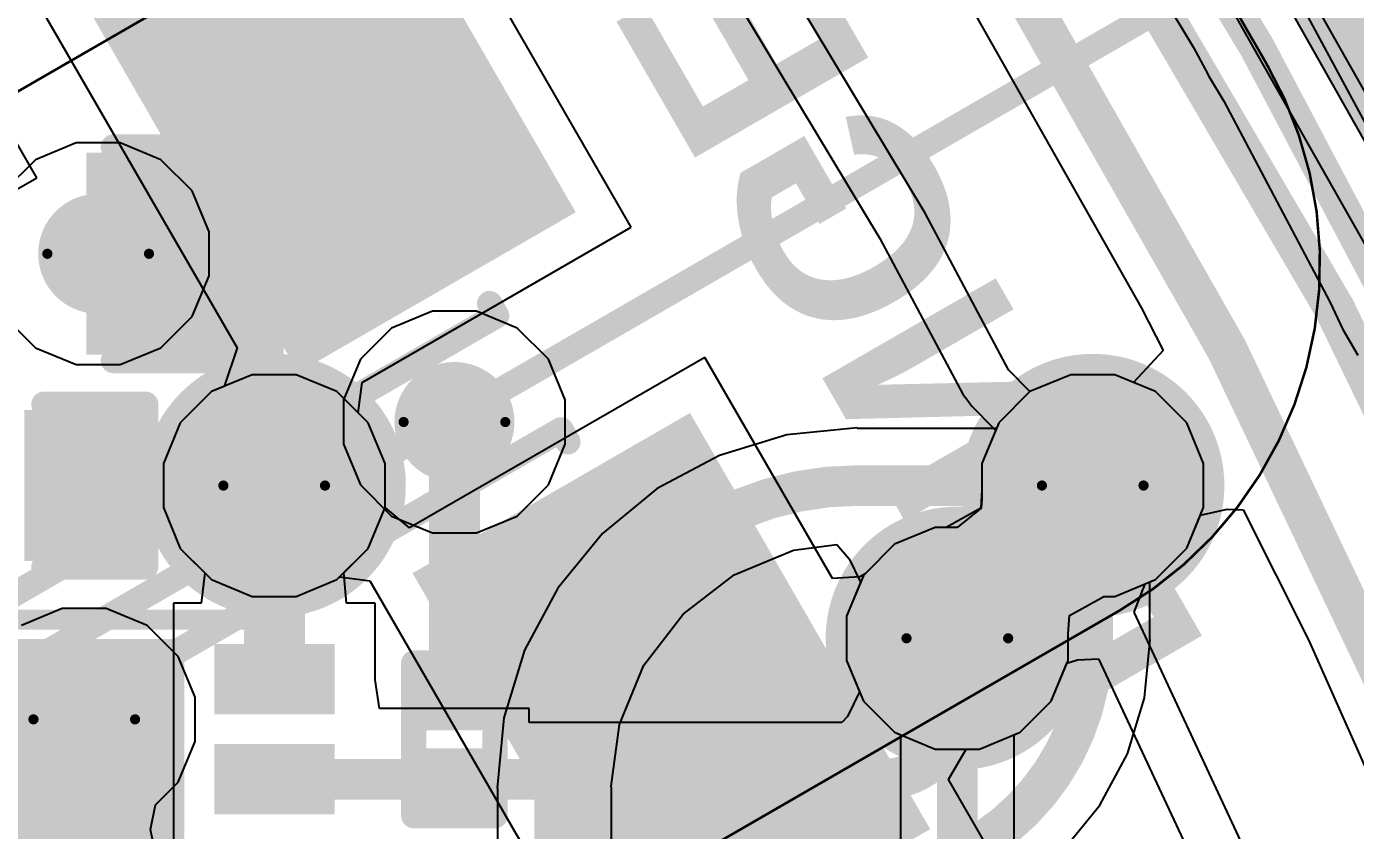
# Model space of a CAD drawing. Header units: inches. Extents: x -30 to 282, y -86 to 78.
# Drawn here: x 37.93 to 44.57, y -30.02 to -26 of the extents above; entities that cross this region are included whole.
import ezdxf

# ---------------------------------------------------------------- set-up
doc = ezdxf.new("R2010")
doc.units = ezdxf.units.IN
for name, color, linetype in [('Board Outline', 216, 'Continuous'), ('Bottom Layer', 5, 'Continuous'), ('Bottom Overlay', 54, 'Continuous'), ('Bottom Paste', 16, 'Continuous'), ('Bottom Solder', 6, 'Continuous'), ('Dimensions', 6, 'Continuous'), ('Drill Drawing', 1, 'Continuous'), ('GND 01', 76, 'Continuous'), ('GND 02', 16, 'Continuous'), ('Pad Holes', 156, 'Continuous'), ('PWR', 156, 'Continuous'), ('SIG 01', 90, 'Continuous'), ('Top Layer', 1, 'Continuous'), ('Top Overlay', 2, 'Continuous'), ('Top Paste', 8, 'Continuous'), ('Top Solder', 216, 'Continuous'), ('Via Holes', 16, 'Continuous')]:
    doc.layers.add(name, color=color, linetype=linetype)
doc.styles.add('Arial_Bold', font='', dxfattribs={"height": 0.2})
doc.styles.get('Arial_Bold').set_extended_font_data('Arial', bold=True)

# ---------------------------------------------------------------- blocks, each defined once
blk = doc.blocks.new('B6B_ZR_SM4_TF_LF__SN__B_30')
at = {"layer": 'Bottom Layer'}
blk.add_hatch(color=5, dxfattribs=at).paths.add_polyline_path([(5.0500915, -0.1249553), (6.550088499999999, -0.1249553), (6.550088499999999, -2.4249507), (5.0500915, -2.4249507)])
at = {"layer": 'Bottom Paste'}
blk.add_hatch(color=16, dxfattribs=at).paths.add_polyline_path([(5.0500915, -0.1249553), (6.550088499999999, -0.1249553), (6.550088499999999, -2.4249507), (5.0500915, -2.4249507)])
at = {"layer": 'Bottom Solder'}
blk.add_hatch(color=6, dxfattribs=at).paths.add_polyline_path([(4.9992915, -0.0741553), (6.600888499999999, -0.0741553), (6.600888499999999, -2.4757507), (4.9992915, -2.4757507)])
at = {"layer": 'Bottom Overlay', "const_width": 0.127}
for points in [[(6.000013399999999, -2.6561542), (6.000013399999999, -2.7249882)], [(-6.000013399999999, -2.7249882), (6.000013399999999, -2.7249882)]]:
    blk.add_lwpolyline(points, dxfattribs=at)
at = {"layer": 'Bottom Overlay', "const_width": 0.0635}
for points in [[(5.9682634, -2.6561542, 1), (6.031763399999999, -2.6561542, 1)], [(5.9682634, -2.7249882, 1), (6.031763399999999, -2.7249882, 1)], [(5.9682634, -2.7249882, 1), (6.031763399999999, -2.7249882, 1)]]:
    blk.add_lwpolyline(points, format="xyb", close=True, dxfattribs=at)
blk = doc.blocks.new('B6B_ZR_SM4_TF_LF__SN__B_36')
at = {"layer": 'Bottom Layer'}
blk.add_hatch(color=5, dxfattribs=at).paths.add_polyline_path([(-6.550088499999999, -0.1249553), (-5.0500915, -0.1249553), (-5.0500915, -2.4249507), (-6.550088499999999, -2.4249507)])
at = {"layer": 'Bottom Paste'}
blk.add_hatch(color=16, dxfattribs=at).paths.add_polyline_path([(-6.550088499999999, -0.1249553), (-5.0500915, -0.1249553), (-5.0500915, -2.4249507), (-6.550088499999999, -2.4249507)])
at = {"layer": 'Bottom Solder'}
blk.add_hatch(color=6, dxfattribs=at).paths.add_polyline_path([(-6.600888499999999, -0.0741553), (-4.9992915, -0.0741553), (-4.9992915, -2.4757507), (-6.600888499999999, -2.4757507)])
at = {"layer": 'Bottom Overlay', "const_width": 0.127}
for points in [[(-6.000013399999999, -2.7249882), (-6.000013399999999, -2.6561542)], [(6.000013399999999, -2.7249882), (-6.000013399999999, -2.7249882)]]:
    blk.add_lwpolyline(points, dxfattribs=at)
at = {"layer": 'Bottom Overlay', "const_width": 0.0635}
for points in [[(-6.031763399999999, -2.6561542, 1), (-5.9682634, -2.6561542, 1)], [(-6.031763399999999, -2.7249882, 1), (-5.9682634, -2.7249882, 1)], [(-6.031763399999999, -2.7249882, 1), (-5.9682634, -2.7249882, 1)]]:
    blk.add_lwpolyline(points, format="xyb", close=True, dxfattribs=at)
blk = doc.blocks.new('DSN0603_2_69')
at = {"layer": 'Top Layer'}
for points in [[(-0.29999686, 0.12000484), (-0.09999726, 0.12000484), (-0.09999726, -0.11999468), (-0.29999686, -0.11999468)], [(0.0999998, 0.1200023), (0.2999994, 0.1200023), (0.2999994, -0.11999722), (0.0999998, -0.11999722)]]:
    blk.add_hatch(color=1, dxfattribs=at).paths.add_polyline_path(points)
at = {"layer": 'Top Paste'}
for points in [[(-0.29999686, 0.12000484), (-0.09999726, 0.12000484), (-0.09999726, -0.11999468), (-0.29999686, -0.11999468)], [(0.0999998, 0.1200023), (0.2999994, 0.1200023), (0.2999994, -0.11999722), (0.0999998, -0.11999722)]]:
    blk.add_hatch(color=8, dxfattribs=at).paths.add_polyline_path(points)
at = {"layer": 'Top Solder'}
for points in [[(-0.35499802, 0.175006), (-0.0449961, 0.175006), (-0.0449961, -0.17499584), (-0.35499802, -0.17499584)], [(0.04499864, 0.17500346), (0.35500056, 0.17500346), (0.35500056, -0.17499838), (0.04499864, -0.17499838)]]:
    blk.add_hatch(color=216, dxfattribs=at).paths.add_polyline_path(points)
at = {"layer": 'Top Overlay', "const_width": 0.127}
for points in [[(-0.38099746, -0.20320254), (-0.38099492, 0.20320254)], [(0.3810076199999999, 0.2032), (-0.38099492, 0.20320254)], [(0.3809999999999999, -0.20320254), (0.3810076199999999, 0.2032)], [(0.3809999999999999, -0.20320254), (-0.38099746, -0.20320254)]]:
    blk.add_lwpolyline(points, dxfattribs=at)
at = {"layer": 'Top Overlay', "const_width": 0.0635}
for points in [[(-0.41274492, 0.20320254, 1), (-0.34924492, 0.20320254, 1)], [(-0.41274492, 0.20320254, 1), (-0.34924492, 0.20320254, 1)], [(0.34925762, 0.2032, 1), (0.4127576199999999, 0.2032, 1)], [(0.34925762, 0.2032, 1), (0.4127576199999999, 0.2032, 1)], [(-0.41274746, -0.20320254, 1), (-0.34924746, -0.20320254, 1)], [(-0.41274746, -0.20320254, 1), (-0.34924746, -0.20320254, 1)], [(0.34925, -0.20320254, 1), (0.41275, -0.20320254, 1)], [(0.34925, -0.20320254, 1), (0.41275, -0.20320254, 1)]]:
    blk.add_lwpolyline(points, format="xyb", close=True, dxfattribs=at)
blk = doc.blocks.new('WSON_8_2_2__80')
at = {"layer": 'Bottom Solder'}
h = blk.add_hatch(color=6, dxfattribs=at)
edge = h.paths.add_edge_path()
edge.add_arc((2.54e-06, 0.54999382), 0.1016, 0, 360)
h = blk.add_hatch(color=6, dxfattribs=at)
edge = h.paths.add_edge_path()
edge.add_arc((0, -0.54999636), 0.1016, 0, 360)
at = {"layer": 'Pad Holes'}
h = blk.add_hatch(color=7, dxfattribs=at)
edge = h.paths.add_edge_path()
edge.add_arc((2.54e-06, 0.54999382), 0.1499997, 0, 360)
h = blk.add_hatch(color=7, dxfattribs=at)
edge = h.paths.add_edge_path()
edge.add_arc((0, -0.54999636), 0.1499997, 0, 360)
at = {"layer": 'PWR'}
h = blk.add_hatch(color=156, dxfattribs=at)
edge = h.paths.add_edge_path()
edge.add_arc((2.54e-06, 0.54999382), 0.2999994, 0, 360)
h = blk.add_hatch(color=156, dxfattribs=at)
edge = h.paths.add_edge_path()
edge.add_arc((0, -0.54999636), 0.2999994, 0, 360)
at = {"layer": 'SIG 01'}
h = blk.add_hatch(color=90, dxfattribs=at)
edge = h.paths.add_edge_path()
edge.add_arc((2.54e-06, 0.54999382), 0.2999994, 0, 360)
h = blk.add_hatch(color=90, dxfattribs=at)
edge = h.paths.add_edge_path()
edge.add_arc((0, -0.54999636), 0.2999994, 0, 360)
at = {"layer": 'Top Layer'}
for points in [[(-0.6993636, 0.87621364), (-0.6993636, 0.62620144), (-1.1993626, 0.62620144), (-1.1993626, 0.87621364)], [(0.4499991, -0.8999982), (-0.4499990999999999, -0.8999982), (-0.4499991, 0.8999982), (0.4499990999999999, 0.8999982)], [(0.7006336000000003, 0.6254318199999995), (0.7006335999999996, 0.8754440199999995), (1.2006326, 0.8754440200000004), (1.2006326, 0.6254318200000004)], [(-0.70063106, 0.3765931), (-0.70063106, 0.1265809), (-1.20063006, 0.1265809), (-1.20063006, 0.3765931)], [(0.7006336000000003, 0.1258214399999995), (0.7006335999999996, 0.3758336399999995), (1.2006326, 0.3758336400000004), (1.2006326, 0.1258214400000005)], [(-0.7003770599999999, -0.12581636), (-0.7003770599999999, -0.37582856), (-1.20037606, -0.37582856), (-1.20037606, -0.12581636)], [(0.7006437600000003, -0.3738041800000004), (0.7006437599999996, -0.1237919800000005), (1.20064276, -0.1237919799999995), (1.20064276, -0.3738041799999995)], [(-0.7006336, -0.6259448999999999), (-0.7006336, -0.8759571), (-1.2006326, -0.8759571), (-1.2006326, -0.6259448999999999)], [(0.7006336000000003, -0.8762136400000003), (0.7006335999999996, -0.6262014400000004), (1.2006326, -0.6262014399999996), (1.2006326, -0.8762136399999995)]]:
    blk.add_hatch(color=1, dxfattribs=at).paths.add_polyline_path(points)
h = blk.add_hatch(color=1, dxfattribs=at)
edge = h.paths.add_edge_path()
edge.add_arc((2.54e-06, 0.54999382), 0.2999994, 0, 360)
h = blk.add_hatch(color=1, dxfattribs=at)
edge = h.paths.add_edge_path()
edge.add_arc((0, -0.54999636), 0.2999994, 0, 360)
at = {"layer": 'Top Paste'}
for points in [[(-0.6993636, 0.87621364), (-0.6993636, 0.62620144), (-1.1993626, 0.62620144), (-1.1993626, 0.87621364)], [(0.4499991, -0.8999982), (-0.4499990999999999, -0.8999982), (-0.4499991, 0.8999982), (0.4499990999999999, 0.8999982)], [(0.7006336000000003, 0.6254318199999995), (0.7006335999999996, 0.8754440199999995), (1.2006326, 0.8754440200000004), (1.2006326, 0.6254318200000004)], [(-0.70063106, 0.3765931), (-0.70063106, 0.1265809), (-1.20063006, 0.1265809), (-1.20063006, 0.3765931)], [(0.7006336000000003, 0.1258214399999995), (0.7006335999999996, 0.3758336399999995), (1.2006326, 0.3758336400000004), (1.2006326, 0.1258214400000005)], [(-0.7003770599999999, -0.12581636), (-0.7003770599999999, -0.37582856), (-1.20037606, -0.37582856), (-1.20037606, -0.12581636)], [(0.7006437600000003, -0.3738041800000004), (0.7006437599999996, -0.1237919800000005), (1.20064276, -0.1237919799999995), (1.20064276, -0.3738041799999995)], [(-0.7006336, -0.6259448999999999), (-0.7006336, -0.8759571), (-1.2006326, -0.8759571), (-1.2006326, -0.6259448999999999)], [(0.7006336000000003, -0.8762136400000003), (0.7006335999999996, -0.6262014400000004), (1.2006326, -0.6262014399999996), (1.2006326, -0.8762136399999995)]]:
    blk.add_hatch(color=8, dxfattribs=at).paths.add_polyline_path(points)
at = {"layer": 'Top Solder'}
for points in [[(0.5007991, -0.9507981999999999), (-0.5007990999999998, -0.9507981999999999), (-0.5007991, 0.9507981999999999), (0.5007990999999998, 0.9507981999999999)], [(-0.6485636, 0.9270136399999999), (-0.6485636, 0.5754014399999999), (-1.2501626, 0.5754014399999999), (-1.2501626, 0.9270136399999999)], [(0.6498336000000003, 0.5746318199999995), (0.6498335999999997, 0.9262440199999994), (1.2514326, 0.9262440200000005), (1.2514326, 0.5746318200000006)], [(-0.6498310599999999, 0.4273931), (-0.6498310599999999, 0.0757809), (-1.25143006, 0.0757809), (-1.25143006, 0.4273931)], [(0.6498336000000003, 0.0750214399999994), (0.6498335999999997, 0.4266336399999994), (1.2514326, 0.4266336400000005), (1.2514326, 0.0750214400000006)], [(-0.6495770599999999, -0.07501636), (-0.6495770599999999, -0.42662856), (-1.25117606, -0.42662856), (-1.25117606, -0.07501636)], [(0.6498437600000002, -0.4246041800000006), (0.6498437599999997, -0.0729919800000006), (1.25144276, -0.0729919799999994), (1.25144276, -0.4246041799999994)], [(-0.6498335999999999, -0.5751449), (-0.6498335999999999, -0.9267570999999999), (-1.2514326, -0.9267570999999999), (-1.2514326, -0.5751449)], [(0.6498336000000003, -0.9270136400000005), (0.6498335999999997, -0.5754014400000006), (1.2514326, -0.5754014399999994), (1.2514326, -0.9270136399999993)]]:
    blk.add_hatch(color=216, dxfattribs=at).paths.add_polyline_path(points)
h = blk.add_hatch(color=216, dxfattribs=at)
edge = h.paths.add_edge_path()
edge.add_arc((2.54e-06, 0.54999382), 0.4015993999999999, 0, 360)
h = blk.add_hatch(color=216, dxfattribs=at)
edge = h.paths.add_edge_path()
edge.add_arc((0, -0.54999636), 0.4015993999999999, 0, 360)
at = {"layer": 'Top Overlay'}
for points, const_width in [([(1.0003155, 1.04917494), (-0.9996804999999999, 1.0491724)], 0.0999998), ([(-1.33035802, 0.77660754), (-1.45736564, 0.9036075399999999)], 0.127), ([(-1.4573631, 0.64960246), (-1.45736564, 0.9036075399999999)], 0.127), ([(-1.33035802, 0.77660754), (-1.4573631, 0.64960246)], 0.127), ([(0.9990454999999999, -1.04891332), (-1.00094542, -1.04891332)], 0.0999998)]:
    blk.add_lwpolyline(points, dxfattribs=dict(at, const_width=const_width))
for points, const_width in [([(-1.02467918, 1.0491724, 1), (-0.9746818199999999, 1.0491724, 1)], 0.0499999), ([(0.97531682, 1.04917494, 1), (1.02531418, 1.04917494, 1)], 0.0499999), ([(-1.48911564, 0.9036075399999999, 1), (-1.42561564, 0.9036075399999999, 1)], 0.0635), ([(-1.48911564, 0.9036075399999999, 1), (-1.42561564, 0.9036075399999999, 1)], 0.0635), ([(-1.36210802, 0.77660754, 1), (-1.29860802, 0.77660754, 1)], 0.0635), ([(-1.36210802, 0.77660754, 1), (-1.29860802, 0.77660754, 1)], 0.0635), ([(-1.4891131, 0.64960246, 1), (-1.4256131, 0.64960246, 1)], 0.0635), ([(-1.4891131, 0.64960246, 1), (-1.4256131, 0.64960246, 1)], 0.0635), ([(-1.0259441, -1.04891332, 1), (-0.97594674, -1.04891332, 1)], 0.0499999), ([(0.97404682, -1.04891332, 1), (1.02404418, -1.04891332, 1)], 0.0499999)]:
    blk.add_lwpolyline(points, format="xyb", close=True, dxfattribs=dict(at, const_width=const_width))
blk = doc.blocks.new('C___0402_136')
at = {"layer": 'Top Layer'}
for points in [[(-0.6984949199999994, -0.3175000000000004), (-0.6984949200000006, 0.3174999999999996), (-0.2412949200000006, 0.3175000000000004), (-0.2412949199999994, -0.3174999999999996)], [(0.2413000000000006, -0.3175050800000004), (0.2412999999999994, 0.3174949199999996), (0.6984999999999993, 0.3174949200000004), (0.6985000000000006, -0.3175050799999996)]]:
    blk.add_hatch(color=1, dxfattribs=at).paths.add_polyline_path(points)
at = {"layer": 'Top Paste'}
for points in [[(-0.6984949199999994, -0.3175000000000004), (-0.6984949200000006, 0.3174999999999996), (-0.2412949200000006, 0.3175000000000004), (-0.2412949199999994, -0.3174999999999996)], [(0.2413000000000006, -0.3175050800000004), (0.2412999999999994, 0.3174949199999996), (0.6984999999999993, 0.3174949200000004), (0.6985000000000006, -0.3175050799999996)]]:
    blk.add_hatch(color=8, dxfattribs=at).paths.add_polyline_path(points)
at = {"layer": 'Top Solder'}
for points in [[(-0.7584947999999992, -0.3774998800000006), (-0.7584948000000007, 0.3774998799999994), (-0.1812950400000007, 0.3774998800000006), (-0.1812950399999992, -0.3774998799999994)], [(0.1813001200000007, -0.3775049600000006), (0.1813001199999993, 0.3774947999999994), (0.7584998799999992, 0.3774948000000006), (0.7584998800000007, -0.3775049599999994)]]:
    blk.add_hatch(color=216, dxfattribs=at).paths.add_polyline_path(points)
at = {"layer": 'Top Overlay', "const_width": 0.127}
for points in [[(-0.7874, 0.4064), (-0.78740254, -0.40640254)], [(-0.27940254, 0.4063898399999999), (-0.7874, 0.4064)], [(0.78739746, 0.4064), (0.27940254, 0.4063923799999999)], [(0.7874050799999999, -0.4064), (0.78739746, 0.4064)], [(-0.27940508, -0.4063923799999999), (-0.78740254, -0.40640254)], [(0.7874050799999999, -0.4064), (0.27939746, -0.40640254)]]:
    blk.add_lwpolyline(points, dxfattribs=at)
at = {"layer": 'Top Overlay', "const_width": 0.0635}
for points in [[(-0.8191499999999999, 0.4064, 1), (-0.7556499999999999, 0.4064, 1)], [(-0.8191499999999999, 0.4064, 1), (-0.7556499999999999, 0.4064, 1)], [(-0.31115254, 0.4063898399999999, 1), (-0.24765254, 0.4063898399999999, 1)], [(0.24765254, 0.4063923799999999, 1), (0.31115254, 0.4063923799999999, 1)], [(0.7556474599999999, 0.4064, 1), (0.8191474599999999, 0.4064, 1)], [(0.7556474599999999, 0.4064, 1), (0.8191474599999999, 0.4064, 1)], [(-0.8191525399999998, -0.40640254, 1), (-0.75565254, -0.40640254, 1)], [(-0.8191525399999998, -0.40640254, 1), (-0.75565254, -0.40640254, 1)], [(-0.31115508, -0.4063923799999999, 1), (-0.24765508, -0.4063923799999999, 1)], [(0.24764746, -0.40640254, 1), (0.31114746, -0.40640254, 1)], [(0.75565508, -0.4064, 1), (0.8191550799999999, -0.4064, 1)], [(0.75565508, -0.4064, 1), (0.8191550799999999, -0.4064, 1)]]:
    blk.add_lwpolyline(points, format="xyb", close=True, dxfattribs=at)
blk = doc.blocks.new('C___0603_138')
at = {"layer": 'Top Layer'}
for points in [[(-0.38099746, 0.44449746), (-0.38099746, -0.44450254), (-1.14299746, -0.44450254), (-1.14299746, 0.44449746)], [(1.14299492, 0.44449746), (1.14299492, -0.44450254), (0.38099492, -0.44450254), (0.38099492, 0.44449746)]]:
    blk.add_hatch(color=1, dxfattribs=at).paths.add_polyline_path(points)
at = {"layer": 'Top Paste'}
for points in [[(-0.38099746, 0.44449746), (-0.38099746, -0.44450254), (-1.14299746, -0.44450254), (-1.14299746, 0.44449746)], [(1.14299492, 0.44449746), (1.14299492, -0.44450254), (0.38099492, -0.44450254), (0.38099492, 0.44449746)]]:
    blk.add_hatch(color=8, dxfattribs=at).paths.add_polyline_path(points)
at = {"layer": 'Top Solder'}
for points in [[(-0.32099758, 0.50449734), (-0.32099758, -0.50450242), (-1.20299734, -0.50450242), (-1.20299734, 0.50449734)], [(1.2029948, 0.50449734), (1.2029948, -0.50450242), (0.32099504, -0.50450242), (0.32099504, 0.50449734)]]:
    blk.add_hatch(color=216, dxfattribs=at).paths.add_polyline_path(points)
at = {"layer": 'Top Overlay', "const_width": 0.127}
for points in [[(-0.4571999999999999, 0.53340254), (-1.2446, 0.53340508)], [(-1.2446, 0.53340508), (-1.2446, -0.5333974599999999)], [(1.2446, 0.53340254), (0.4571999999999999, 0.5334)], [(1.2446, 0.53340254), (1.2446, -0.53339492)], [(-0.4571999999999999, -0.53339492), (-1.2446, -0.5333974599999999)], [(1.2446, -0.53339492), (0.45720254, -0.5333974599999999)]]:
    blk.add_lwpolyline(points, dxfattribs=at)
at = {"layer": 'Top Overlay', "const_width": 0.0635}
for points in [[(-1.27635, 0.53340508, 1), (-1.21285, 0.53340508, 1)], [(-1.27635, 0.53340508, 1), (-1.21285, 0.53340508, 1)], [(-0.4889499999999999, 0.53340254, 1), (-0.42545, 0.53340254, 1)], [(0.42545, 0.5334, 1), (0.4889499999999999, 0.5334, 1)], [(1.21285, 0.53340254, 1), (1.27635, 0.53340254, 1)], [(1.21285, 0.53340254, 1), (1.27635, 0.53340254, 1)], [(-1.27635, -0.5333974599999999, 1), (-1.21285, -0.5333974599999999, 1)], [(-1.27635, -0.5333974599999999, 1), (-1.21285, -0.5333974599999999, 1)], [(-0.4889499999999999, -0.53339492, 1), (-0.42545, -0.53339492, 1)], [(0.42545254, -0.5333974599999999, 1), (0.4889525399999999, -0.5333974599999999, 1)], [(1.21285, -0.53339492, 1), (1.27635, -0.53339492, 1)], [(1.21285, -0.53339492, 1), (1.27635, -0.53339492, 1)]]:
    blk.add_lwpolyline(points, format="xyb", close=True, dxfattribs=at)

msp = doc.modelspace()

# ---------------------------------------------------------------- hatches: boundary and pattern name
at = {"layer": 'Bottom Layer'}
h = msp.add_hatch(color=5, dxfattribs=at)
edge = h.paths.add_edge_path()
edge.add_arc((38.28615152, -27.13341538), 0.2999994, 0, 360)
h = msp.add_hatch(color=5, dxfattribs=at)
edge = h.paths.add_edge_path()
edge.add_arc((40.0670014, -27.97431794), 0.2999994, 0, 360)
h = msp.add_hatch(color=5, dxfattribs=at)
edge = h.paths.add_edge_path()
edge.add_arc((39.16596688, -28.29181794), 0.2999994, 0, 360)
h = msp.add_hatch(color=5, dxfattribs=at)
edge = h.paths.add_edge_path()
edge.add_arc((43.25766812, -28.29162236), 0.2999994, 0, 360)
h = msp.add_hatch(color=5, dxfattribs=at)
edge = h.paths.add_edge_path()
edge.add_arc((42.58084702, -29.05516668), 0.2999994, 0, 360)
at = {"layer": 'GND 01'}
h = msp.add_hatch(color=76, dxfattribs=at)
edge = h.paths.add_edge_path()
edge.add_arc((39.16596688, -28.29181794), 0.6579997, 0, 360)
h = msp.add_hatch(color=76, dxfattribs=at)
edge = h.paths.add_edge_path()
edge.add_arc((43.25766812, -28.29162236), 0.6579997, 0, 360)
h = msp.add_hatch(color=76, dxfattribs=at)
edge = h.paths.add_edge_path()
edge.add_arc((42.58084702, -29.05516668), 0.6579997, 0, 360)
at = {"layer": 'GND 02'}
h = msp.add_hatch(color=16, dxfattribs=at)
edge = h.paths.add_edge_path()
edge.add_arc((39.16596688, -28.29181794), 0.6579997, 0, 360)
h = msp.add_hatch(color=16, dxfattribs=at)
edge = h.paths.add_edge_path()
edge.add_arc((43.25766812, -28.29162236), 0.6579997, 0, 360)
h = msp.add_hatch(color=16, dxfattribs=at)
edge = h.paths.add_edge_path()
edge.add_arc((42.58084702, -29.05516668), 0.6579997, 0, 360)
at = {"layer": 'PWR'}
h = msp.add_hatch(color=156, dxfattribs=at)
edge = h.paths.add_edge_path()
edge.add_arc((38.28615152, -27.13341538), 0.2999994, 0, 360)
h = msp.add_hatch(color=156, dxfattribs=at)
edge = h.paths.add_edge_path()
edge.add_arc((40.0670014, -27.97431794), 0.2999994, 0, 360)
h = msp.add_hatch(color=156, dxfattribs=at)
edge = h.paths.add_edge_path()
edge.add_arc((39.16596688, -28.29181794), 0.2999994, 0, 360)
h = msp.add_hatch(color=156, dxfattribs=at)
edge = h.paths.add_edge_path()
edge.add_arc((43.25766812, -28.29162236), 0.2999994, 0, 360)
h = msp.add_hatch(color=156, dxfattribs=at)
edge = h.paths.add_edge_path()
edge.add_arc((42.58084702, -29.05516668), 0.2999994, 0, 360)
at = {"layer": 'SIG 01'}
h = msp.add_hatch(color=90, dxfattribs=at)
edge = h.paths.add_edge_path()
edge.add_arc((38.28615152, -27.13341538), 0.2999994, 0, 360)
h = msp.add_hatch(color=90, dxfattribs=at)
edge = h.paths.add_edge_path()
edge.add_arc((40.0670014, -27.97431794), 0.2999994, 0, 360)
h = msp.add_hatch(color=90, dxfattribs=at)
edge = h.paths.add_edge_path()
edge.add_arc((39.16596688, -28.29181794), 0.2999994, 0, 360)
h = msp.add_hatch(color=90, dxfattribs=at)
edge = h.paths.add_edge_path()
edge.add_arc((43.25766812, -28.29162236), 0.2999994, 0, 360)
h = msp.add_hatch(color=90, dxfattribs=at)
edge = h.paths.add_edge_path()
edge.add_arc((42.58084702, -29.05516668), 0.2999994, 0, 360)
at = {"layer": 'Top Layer'}
h = msp.add_hatch(color=1, dxfattribs=at)
edge = h.paths.add_edge_path()
edge.add_arc((38.28615152, -27.13341538), 0.2999994, 0, 360)
h = msp.add_hatch(color=1, dxfattribs=at)
edge = h.paths.add_edge_path()
edge.add_arc((40.0670014, -27.97431794), 0.2999994, 0, 360)
h = msp.add_hatch(color=1, dxfattribs=at)
edge = h.paths.add_edge_path()
edge.add_arc((39.16596688, -28.29181794), 0.2999994, 0, 360)
h = msp.add_hatch(color=1, dxfattribs=at)
edge = h.paths.add_edge_path()
edge.add_arc((43.25766812, -28.29162236), 0.2999994, 0, 360)
h = msp.add_hatch(color=1, dxfattribs=at)
edge = h.paths.add_edge_path()
edge.add_arc((42.58084702, -29.05516668), 0.2999994, 0, 360)
at = {"layer": 'Via Holes'}
h = msp.add_hatch(color=7, dxfattribs=at)
edge = h.paths.add_edge_path()
edge.add_arc((38.28615152, -27.13341538), 0.1499997, 0, 360)
h = msp.add_hatch(color=7, dxfattribs=at)
edge = h.paths.add_edge_path()
edge.add_arc((40.0670014, -27.97431794), 0.1499997, 0, 360)
h = msp.add_hatch(color=7, dxfattribs=at)
edge = h.paths.add_edge_path()
edge.add_arc((39.16596688, -28.29181794), 0.1499997, 0, 360)
h = msp.add_hatch(color=7, dxfattribs=at)
edge = h.paths.add_edge_path()
edge.add_arc((43.25766812, -28.29162236), 0.1499997, 0, 360)
h = msp.add_hatch(color=7, dxfattribs=at)
edge = h.paths.add_edge_path()
edge.add_arc((42.58084702, -29.05516668), 0.1499997, 0, 360)

# ---------------------------------------------------------------- linework, layer by layer
at = {"layer": 'Board Outline', "const_width": 0.254}
msp.add_lwpolyline([(37.49466466, -16.44645174, -2.5025245443781), (-17.29285086, -16.44645174)], format="xyb", dxfattribs=at)
at = {"layer": 'Bottom Layer'}
for p, q in [((37.97911378, -26.75327136), (35.72511778, -22.84923802)), ((40.9508579, -27.0004159), (39.5468602, -24.56862244)), ((42.41926492, -26.92964896), (41.41980539999999, -25.26907062)), ((41.20139842, -25.40839978), (42.19390342, -27.0574262)), ((37.80788222, -25.57262094), (38.98067896, -27.60396308)), ((44.28848901999999, -25.8636008), (45.18809352, -27.54335106)), ((36.93295381999999, -27.35727066), (37.97911378, -26.75327136)), ((42.8371254, -27.71376982), (42.41926492, -26.92964896)), ((39.60567136, -27.777059), (40.9508579, -27.0004159)), ((42.19390342, -27.0574262), (42.60857619999999, -27.83556536)), ((38.98067896, -27.60396308), (38.91552288, -27.79591088)), ((41.31890644, -27.6513417), (39.84287688, -28.50352694)), ((41.95696968, -28.75649824), (41.31890644, -27.6513417)), ((42.9438562, -27.82196366), (42.8371254, -27.71376982)), ((43.14747022, -27.73762296), (42.9438562, -27.82196366)), ((43.36786602, -27.73762296), (43.14747022, -27.73762296)), ((43.57148257999999, -27.82196366), (43.36786602, -27.73762296)), ((38.85215242, -27.82215924), (38.69630818, -27.97800348)), ((38.91552288, -27.79591088), (38.85215242, -27.82215924)), ((39.58577808, -27.92815598), (39.60567136, -27.777059)), ((43.72732682, -27.9778079), (43.57148257999999, -27.82196366)), ((42.60857619999999, -27.83556536), (42.63223376, -27.86446548)), ((42.63223376, -27.86446548), (42.65275949999999, -27.89564144)), ((42.65275949999999, -27.89564144), (42.7594903, -28.00383528)), ((39.63562558, -27.97800348), (39.58577808, -27.92815598)), ((38.69630818, -27.97800348), (38.61196748, -28.18162004)), ((39.71996628, -28.18162004), (39.63562558, -27.97800348)), ((42.77324694, -28.01344918), (42.70366872, -28.18142446)), ((42.7594903, -28.00383528), (42.76023197999999, -28.0043382)), ((42.76023197999999, -28.0043382), (42.76073236, -28.00508749999999)), ((42.76073236, -28.00508749999999), (42.77324694, -28.01344918)), ((43.81166752, -28.18142446), (43.72732682, -27.9778079)), ((38.61196748, -28.18162004), (38.61196748, -28.40201584)), ((39.71996628, -28.4020133), (39.71996628, -28.18162004)), ((42.70366872, -28.18142446), (42.70366872, -28.36036746)), ((43.81166752, -28.40182026), (43.81166752, -28.18142446)), ((42.70366872, -28.36036746), (42.69966314, -28.40503336)), ((38.61196748, -28.40201584), (38.69630818, -28.6056324)), ((39.84287688, -28.50352694), (39.71996628, -28.4020133)), ((42.69966314, -28.40503336), (42.5798615, -28.50116728)), ((43.72732682, -28.60543682), (43.81166752, -28.40182026)), ((42.47064912, -28.50116728), (42.26703256, -28.58550798)), ((42.5798615, -28.50116728), (42.47064912, -28.50116728)), ((38.69630818, -28.6056324), (38.85215242, -28.76147664)), ((42.26703256, -28.58550798), (42.11943824, -28.7331023)), ((43.57148257999999, -28.76128105999999), (43.72732682, -28.60543682)), ((38.85215242, -28.76147664), (39.05576898, -28.84581734)), ((39.27616477999999, -28.84581734), (39.47978134, -28.76147664)), ((39.47978134, -28.76147664), (39.49360909999999, -28.74764888)), ((39.49360909999999, -28.74764888), (39.64470608, -28.76753962)), ((42.09288, -28.74758792), (41.95696968, -28.75649824)), ((42.11943824, -28.7331023), (42.09288, -28.74758792)), ((43.51916874, -28.7829498), (43.57148257999999, -28.76128105999999)), ((39.64470608, -28.76753962), (40.98392616, -31.08713366)), ((43.4640101, -28.92501962), (43.51916874, -28.7829498)), ((39.05576898, -28.84581734), (39.27616477999999, -28.84581734)), ((44.15181162, -30.39574566), (43.4640101, -28.92501962)), ((43.18112267999999, -29.16324368), (43.28724642, -29.15837957999999)), ((43.28724642, -29.15837957999999), (43.91436226, -30.49933702)), ((43.05050572, -29.36898114), (43.12893837999999, -29.17962414)), ((43.12893837999999, -29.17962414), (43.18112267999999, -29.16324368)), ((42.89466148, -29.52482538), (43.05050572, -29.36898114)), ((42.69104492, -29.60916608), (42.89466148, -29.52482538)), ((42.53724792, -29.76156608), (42.62523605999999, -29.60916608)), ((42.62523605999999, -29.60916608), (42.69104492, -29.60916608)), ((42.72290414, -30.08313516), (42.53724792, -29.76156608))]:
    msp.add_line(p, q, dxfattribs=at)
at = {"layer": 'Dimensions'}
for points, const_width in [([(27.03743894, -32.5849361), (40.89384759999999, -24.58493686)], 0.0127), ([(43.62589699999999, -25.31698772), (44.125896, -26.18301341999999)], 0.0127), ([(26.55539012, -35.74999962), (43.8758965, -25.7499993)], 0.127), ([(29.53743902, -36.9150646), (43.39384514, -28.91506282)], 0.0127)]:
    msp.add_lwpolyline(points, dxfattribs=dict(at, const_width=const_width))
at = {"layer": 'Dimensions', "const_width": 0.0127}
msp.add_lwpolyline([(44.12589853999999, -26.18301341999999, -0.4142135623730932), (43.39384768, -28.91506536)], format="xyb", dxfattribs=at)
at = {"layer": 'Dimensions', "const_width": 0.00635}
for points in [[(44.122721, -26.18301341999999, 1), (44.129071, -26.18301341999999, 1)], [(44.12272354, -26.18301341999999, 1), (44.12907354, -26.18301341999999, 1)], [(43.39067014, -28.91506282, 1), (43.39702014, -28.91506282, 1)], [(43.39067268, -28.91506536, 1), (43.39702268, -28.91506536, 1)]]:
    msp.add_lwpolyline(points, format="xyb", close=True, dxfattribs=at)
at = {"layer": 'Drill Drawing'}
for points, const_width in [([(38.54015152, -27.13341538, 1), (38.03215152, -27.13341538, 1)], 0.0508), ([(38.01945152, -27.13341538, 1), (38.04485151999999, -27.13341538, 1)], 0.0254), ([(38.52745152, -27.13341538, 1), (38.55285152, -27.13341538, 1)], 0.0254), ([(40.3210014, -27.97431794, 1), (39.8130014, -27.97431794, 1)], 0.0508), ([(39.8003014, -27.97431794, 1), (39.8257014, -27.97431794, 1)], 0.0254), ([(40.3083014, -27.97431794, 1), (40.3337014, -27.97431794, 1)], 0.0254), ([(39.41996688, -28.29181794, 1), (38.91196687999999, -28.29181794, 1)], 0.0508), ([(43.51166812, -28.29162236, 1), (43.00366812, -28.29162236, 1)], 0.0508), ([(38.89926688, -28.29181794, 1), (38.92466688, -28.29181794, 1)], 0.0254), ([(39.40726688, -28.29181794, 1), (39.43266688, -28.29181794, 1)], 0.0254), ([(42.99096812, -28.29162236, 1), (43.01636812, -28.29162236, 1)], 0.0254), ([(43.49896811999999, -28.29162236, 1), (43.52436812, -28.29162236, 1)], 0.0254), ([(42.83484702, -29.05516668, 1), (42.32684702, -29.05516668, 1)], 0.0508), ([(42.31414702, -29.05516668, 1), (42.33954702, -29.05516668, 1)], 0.0254), ([(42.82214702, -29.05516668, 1), (42.84754702, -29.05516668, 1)], 0.0254), ([(38.47060378, -29.46016206, 1), (37.96260378, -29.46016206, 1)], 0.0508), ([(37.94990378, -29.46016206, 1), (37.97530378, -29.46016206, 1)], 0.0254), ([(38.45790378, -29.46016206, 1), (38.48330378, -29.46016206, 1)], 0.0254)]:
    msp.add_lwpolyline(points, format="xyb", close=True, dxfattribs=dict(at, const_width=const_width))
at = {"layer": 'GND 01'}
msp.add_line((43.81519812, -25.14936296), (44.7704718, -26.84592294), dxfattribs=at)
at = {"layer": 'GND 01', "const_width": 1.016}
msp.add_lwpolyline([(44.25377229999999, -24.88786742), (45.22150214, -26.60654572)], dxfattribs=at)
at = {"layer": 'GND 02'}
msp.add_line((43.81519812, -25.14936296), (44.7704718, -26.84592294), dxfattribs=at)
at = {"layer": 'GND 02', "const_width": 1.016}
msp.add_lwpolyline([(44.25377229999999, -24.88786742), (45.22150214, -26.60654572)], dxfattribs=at)
at = {"layer": 'PWR'}
for p, q in [((43.92002646, -25.08687134), (44.87829226, -26.788745)), ((38.17595362, -26.57941598), (37.97233705999999, -26.66375668)), ((38.39634942, -26.57941598), (38.17595362, -26.57941598)), ((38.59996598, -26.66375668), (38.39634942, -26.57941598)), ((37.97233705999999, -26.66375668), (37.81649282, -26.81960092)), ((38.75581022, -26.81960092), (38.59996598, -26.66375668)), ((38.84015092, -27.02321748), (38.75581022, -26.81960092)), ((38.84015092, -27.24361328), (38.84015092, -27.02321748)), ((38.75581022, -27.44722984), (38.84015092, -27.24361328)), ((39.9568035, -27.42031854), (39.75318694, -27.50465924)), ((40.1771993, -27.42031854), (39.9568035, -27.42031854)), ((40.38081586, -27.50465924), (40.1771993, -27.42031854)), ((37.81649282, -27.44722984), (37.97233705999999, -27.60307408)), ((38.59996598, -27.60307408), (38.75581022, -27.44722984)), ((39.75318694, -27.50465924), (39.5973427, -27.66050348)), ((40.5366601, -27.66050348), (40.38081586, -27.50465924)), ((37.97233705999999, -27.60307408), (38.17595362, -27.68741478)), ((38.39634942, -27.68741478), (38.59996598, -27.60307408)), ((38.17595362, -27.68741478), (38.39634942, -27.68741478)), ((39.5973427, -27.66050348), (39.513002, -27.86412004)), ((40.6210008, -27.86412004), (40.5366601, -27.66050348)), ((43.14747022, -27.73762296), (42.94385365999999, -27.82196366)), ((43.36786602, -27.73762296), (43.14747022, -27.73762296)), ((43.57148257999999, -27.82196366), (43.36786602, -27.73762296)), ((42.94385365999999, -27.82196366), (42.78800942, -27.9778079)), ((43.72732682, -27.9778079), (43.57148257999999, -27.82196366)), ((39.513002, -27.86412004), (39.513002, -28.08451584)), ((40.6210008, -28.08451584), (40.6210008, -27.86412004)), ((42.78800942, -27.9778079), (42.70366872, -28.18142446)), ((43.81166752, -28.18142446), (43.72732682, -27.9778079)), ((39.513002, -28.08451584), (39.5973427, -28.2881324)), ((40.5366601, -28.2881324), (40.6210008, -28.08451584)), ((42.70366872, -28.18142446), (42.70366872, -28.31343334)), ((43.81166752, -28.40182026), (43.81166752, -28.18142446)), ((39.5973427, -28.2881324), (39.75318694, -28.44397664)), ((40.38081586, -28.44397664), (40.5366601, -28.2881324)), ((42.70366872, -28.31343334), (42.69749398, -28.40524926)), ((42.69749398, -28.40524926), (42.52487558, -28.50116728)), ((43.72732682, -28.60543682), (43.81166752, -28.40182026)), ((39.75318694, -28.44397664), (39.9568035, -28.52831734)), ((40.1771993, -28.52831734), (40.38081586, -28.44397664)), ((39.9568035, -28.52831734), (40.1771993, -28.52831734)), ((42.47064912, -28.50116728), (42.26703256, -28.58550798)), ((42.52487558, -28.50116728), (42.47064912, -28.50116728)), ((42.26703256, -28.58550798), (42.11118832, -28.74135222)), ((43.57148257999999, -28.76128105999999), (43.72732682, -28.60543682)), ((42.11118832, -28.74135222), (42.02684762, -28.94496878)), ((43.36786602, -28.84562176), (43.57148257999999, -28.76128105999999)), ((43.14102115999999, -28.94153978), (43.31363956, -28.84562176)), ((43.31363956, -28.84562176), (43.36786602, -28.84562176)), ((38.10640588, -28.90616266), (37.90278932, -28.99050336)), ((38.32680168, -28.90616266), (38.10640588, -28.90616266)), ((38.53041824, -28.99050336), (38.32680168, -28.90616266)), ((42.02684762, -28.94496878), (42.02684762, -29.16536458)), ((43.13484642, -29.0333557), (43.14102115999999, -28.94153978)), ((38.68626248, -29.1463476), (38.53041824, -28.99050336)), ((43.13484642, -29.16536458), (43.13484642, -29.0333557)), ((38.77060318, -29.34996416), (38.68626248, -29.1463476)), ((42.02684762, -29.16536458), (42.11118832, -29.36898114)), ((43.05050572, -29.36898114), (43.13484642, -29.16536458)), ((38.77060318, -29.57035996), (38.77060318, -29.34996416)), ((42.11118832, -29.36898114), (42.26703256, -29.52482538)), ((42.89466148, -29.52482538), (43.05050572, -29.36898114)), ((42.26703256, -29.52482538), (42.47064912, -29.60916608)), ((42.69104492, -29.60916608), (42.89466148, -29.52482538)), ((38.68626248, -29.77397651999999), (38.77060318, -29.57035996)), ((42.47064912, -29.60916608), (42.69104492, -29.60916608)), ((38.57232824, -29.88791076), (38.68626248, -29.77397651999999)), ((38.54703746, -30.01015588), (38.57232824, -29.88791076)), ((38.57232824, -30.13240608), (38.54703746, -30.01015588))]:
    msp.add_line(p, q, dxfattribs=at)
at = {"layer": 'SIG 01'}
for p, q in [((43.92002646, -25.08687134), (44.87829226, -26.788745)), ((44.71635456, -27.25717688), (43.75657492, -25.56293084)), ((42.58363848, -25.78321996), (43.50023557999999, -27.40124314)), ((43.50023557999999, -27.40124314), (43.60915332, -27.6176232)), ((43.60915332, -27.6176232), (43.4616098, -27.77645194)), ((39.05576898, -27.73781854), (38.85215242, -27.82215924)), ((39.27616477999999, -27.73781854), (39.05576898, -27.73781854)), ((39.47978134, -27.82215924), (39.27616477999999, -27.73781854)), ((43.14747022, -27.73762296), (42.94385365999999, -27.82196366)), ((43.36786602, -27.73762296), (43.14747022, -27.73762296)), ((43.4616098, -27.77645194), (43.36786602, -27.73762296)), ((38.85215242, -27.82215924), (38.69630818, -27.97800348)), ((39.63562558, -27.97800348), (39.47978134, -27.82215924)), ((42.94385365999999, -27.82196366), (42.78800942, -27.9778079)), ((38.69630818, -27.97800348), (38.61196748, -28.18162004)), ((39.71996628, -28.18162004), (39.63562558, -27.97800348)), ((42.08029175999999, -28.00374892), (41.72904024, -28.03834372)), ((42.08029175999999, -28.00694424), (42.08029175999999, -28.00374892)), ((42.77594188, -28.00694424), (42.08029175999999, -28.00694424)), ((42.78800942, -27.9778079), (42.77594188, -28.00694424)), ((41.72904024, -28.03834372), (41.39128881999999, -28.1407997)), ((41.39128881999999, -28.1407997), (41.08001436, -28.30717986)), ((38.61196748, -28.18162004), (38.61196748, -28.40201584)), ((39.71996628, -28.40201584), (39.71996628, -28.18162004)), ((41.08001436, -28.30717986), (40.80717772, -28.53108848)), ((38.61196748, -28.40201584), (38.69630818, -28.6056324)), ((39.63562558, -28.6056324), (39.71996628, -28.40201584)), ((43.79574426, -28.44026316), (43.9302779, -28.40898306)), ((43.9302779, -28.40898306), (44.00990944, -28.41379128)), ((44.00990944, -28.41379128), (44.33634008, -29.06229391999999)), ((43.72732682, -28.60543682), (43.79574426, -28.44026316)), ((40.80717772, -28.53108848), (40.5832691, -28.80392512)), ((38.69630818, -28.6056324), (38.85215242, -28.76147664)), ((39.47978134, -28.76147664), (39.63562558, -28.6056324)), ((41.46488278, -28.7382839), (41.76173258, -28.61532503999999)), ((41.76173258, -28.61532503999999), (41.97836664, -28.58680592)), ((41.97836664, -28.58680592), (42.03966191999999, -28.65812912)), ((43.57148257999999, -28.76128105999999), (43.72732682, -28.60543682)), ((42.03966191999999, -28.65812912), (42.09462498, -28.77175094)), ((38.85215242, -28.76147664), (39.05576898, -28.84581734)), ((39.27616477999999, -28.84581734), (39.47978134, -28.76147664)), ((41.20997346, -28.93388422), (41.46488278, -28.7382839)), ((43.36786602, -28.84562176), (43.57148257999999, -28.76128105999999)), ((40.5832691, -28.80392512), (40.41688894, -29.11519958)), ((42.09522441999999, -28.77989164), (42.02684762, -28.94496878)), ((42.09462498, -28.77175094), (42.09522441999999, -28.77989164)), ((39.05576898, -28.84581734), (39.27616477999999, -28.84581734)), ((43.14102115999999, -28.94153978), (43.31363956, -28.84562176)), ((43.31363956, -28.84562176), (43.36786602, -28.84562176)), ((41.01437314, -29.18879608), (41.20997346, -28.93388422)), ((42.02684762, -28.94496878), (42.02684762, -29.16536458)), ((43.13484642, -29.0333557), (43.14102115999999, -28.94153978)), ((43.13484642, -29.16536458), (43.13484642, -29.0333557)), ((44.33634008, -29.06229391999999), (45.08993014, -30.76236672)), ((40.41688894, -29.11519958), (40.31443296, -29.452951)), ((40.89141428, -29.48564334), (41.01437314, -29.18879608)), ((42.02684762, -29.16536458), (42.11118832, -29.36898114)), ((43.05050572, -29.36898114), (43.13484642, -29.16536458)), ((42.11118832, -29.36898114), (42.26703256, -29.52482538)), ((42.89466148, -29.52482538), (43.05050572, -29.36898114)), ((40.31443296, -29.452951), (40.27983816, -29.80420252)), ((40.85079206, -29.79420508), (40.89141428, -29.48564334)), ((42.26703256, -29.52482538), (42.29597331999999, -29.53681418)), ((42.29597331999999, -29.53681418), (42.29597331999999, -31.64919755999999)), ((42.86572072, -29.53681418), (42.89466148, -29.52482538)), ((42.86572072, -31.64919755999999), (42.86572072, -29.53681418)), ((40.27983816, -29.80420252), (40.28303348, -29.80420252)), ((40.28303348, -29.80420252), (40.28303348, -31.2899298)), ((40.85278088, -29.80420252), (40.85079206, -29.79420508)), ((40.85278088, -31.2899298), (40.85278088, -29.80420252))]:
    msp.add_line(p, q, dxfattribs=at)
at = {"layer": 'SIG 01', "const_width": 0.2032}
for points in [[(41.13811939999999, -22.20365892, -0.078759728978171), (46.94447049999999, -33.0810108)], [(40.9651581, -22.82659138, -0.0739261435044577), (46.1560164, -32.7794366)], [(40.56790718, -29.80420252, -0.4142135623730951), (42.08029175999999, -28.29181794)]]:
    msp.add_lwpolyline(points, format="xyb", dxfattribs=at)
for points in [[(42.08029175999999, -28.29181794), (43.25766812, -28.29181794)], [(43.25766812, -28.29181794), (43.25766812, -28.29162236)], [(42.58084702, -31.64919755999999), (42.58084702, -29.05516668)], [(40.56790718, -31.2899298), (40.56790718, -29.80420252)]]:
    msp.add_lwpolyline(points, dxfattribs=at)
at = {"layer": 'SIG 01', "const_width": 0.1016}
for points in [[(42.02949176, -28.29181794, 1), (42.13109176, -28.29181794, 1)], [(42.02949176, -28.29181794, 1), (42.13109176, -28.29181794, 1)], [(43.20686812, -28.29162236, 1), (43.30846812, -28.29162236, 1)], [(43.20686812, -28.29181794, 1), (43.30846812, -28.29181794, 1)], [(43.20686812, -28.29181794, 1), (43.30846812, -28.29181794, 1)], [(42.53004702, -29.05516668, 1), (42.63164702, -29.05516668, 1)], [(40.51710718, -29.80420252, 1), (40.61870718, -29.80420252, 1)], [(40.51710718, -29.80420252, 1), (40.61870718, -29.80420252, 1)]]:
    msp.add_lwpolyline(points, format="xyb", close=True, dxfattribs=at)
at = {"layer": 'Top Layer'}
for p, q in [((43.37632168, -25.46426708), (43.76143394, -26.10191121999999)), ((43.76143394, -26.10191121999999), (43.8332753, -26.23587336)), ((43.8332753, -26.23587336), (43.8353327, -26.24083906)), ((43.8353327, -26.24083906), (43.9137552, -26.37126044)), ((43.9137552, -26.37126044), (44.44288546, -27.37291451999999)), ((44.44288546, -27.37291451999999), (44.5070992, -27.51137246)), ((44.5070992, -27.51137246), (44.5071119, -27.51140548)), ((44.5071119, -27.51140548), (44.58332206, -27.63987868)), ((39.05576898, -27.73781854), (38.85215242, -27.82215924)), ((39.27616477999999, -27.73781854), (39.05576898, -27.73781854)), ((39.47978134, -27.82215924), (39.27616477999999, -27.73781854)), ((43.14747022, -27.73762296), (42.94385365999999, -27.82196366)), ((43.36786602, -27.73762296), (43.14747022, -27.73762296)), ((43.57148257999999, -27.82196366), (43.36786602, -27.73762296)), ((38.85215242, -27.82215924), (38.69630818, -27.97800348)), ((39.63562558, -27.97800348), (39.47978134, -27.82215924)), ((42.94385365999999, -27.82196366), (42.78800942, -27.9778079)), ((43.72732682, -27.9778079), (43.57148257999999, -27.82196366)), ((38.69630818, -27.97800348), (38.61196748, -28.18162004)), ((39.71996628, -28.18162004), (39.63562558, -27.97800348)), ((42.78800942, -27.9778079), (42.70366872, -28.18142446)), ((43.81166752, -28.18142446), (43.72732682, -27.9778079)), ((38.61196748, -28.18162004), (38.61196748, -28.40201584)), ((39.71996628, -28.40201584), (39.71996628, -28.18162004)), ((42.70366872, -28.18142446), (42.70366872, -28.36036746)), ((43.81166752, -28.40182026), (43.81166752, -28.18142446)), ((42.70366872, -28.36036746), (42.69966314, -28.40503336)), ((38.61196748, -28.40201584), (38.69630818, -28.6056324)), ((39.63562558, -28.6056324), (39.71996628, -28.40201584)), ((42.69966314, -28.40503336), (42.5798615, -28.50116728)), ((43.72732682, -28.60543682), (43.81166752, -28.40182026)), ((42.47064912, -28.50116728), (42.26703256, -28.58550798)), ((42.5798615, -28.50116728), (42.47064912, -28.50116728)), ((38.69630818, -28.6056324), (38.8184771, -28.72780132)), ((39.51345666, -28.72780132), (39.63562558, -28.6056324)), ((42.26703256, -28.58550798), (42.11118832, -28.74135222)), ((43.57148257999999, -28.76128105999999), (43.72732682, -28.60543682)), ((38.8184771, -28.72780132), (38.80137782, -28.88020132)), ((39.52696438, -28.88020132), (39.51345666, -28.72780132)), ((42.11118832, -28.74135222), (42.02684762, -28.94496878)), ((43.54254182, -28.77326986), (43.57148257999999, -28.76128105999999)), ((43.54254182, -29.06191038), (43.54254182, -28.77326986)), ((38.80137782, -28.88020132), (38.66323738, -28.88020132)), ((38.66323738, -28.88020132), (38.66323738, -29.38032986)), ((39.67123638, -28.88020132), (39.52696438, -28.88020132)), ((39.67123638, -29.26277358), (39.67123638, -28.88020132)), ((42.02684762, -28.94496878), (42.02684762, -29.16536458)), ((43.51562036, -29.35249908), (43.54424108, -29.06191038)), ((43.54424108, -29.06191038), (43.54254182, -29.06191038)), ((42.02684762, -29.16536458), (42.09209514, -29.32288522)), ((39.69300164, -29.40616166), (39.67123638, -29.26277358)), ((42.09209514, -29.32288522), (42.03242038, -29.44625048)), ((43.43085802, -29.63192193999999), (43.51562036, -29.35249908)), ((38.66323738, -29.38032986), (38.66298084, -29.38032986)), ((38.66298084, -29.38032986), (38.66298084, -30.13834206)), ((40.44099861999999, -29.40616166), (39.69300164, -29.40616166)), ((40.44099861999999, -29.47528776), (40.44099861999999, -29.40616166)), ((42.00282176, -29.47528776), (40.44099861999999, -29.47528776)), ((42.03242038, -29.44625048), (42.00282176, -29.47528776)), ((43.29321288, -29.88943984), (43.43085802, -29.63192193999999)), ((43.10797322, -30.11515439999999), (43.29321288, -29.88943984))]:
    msp.add_line(p, q, dxfattribs=at)
for points, const_width in [([(43.45151329999999, -25.06278706), (44.07570814, -26.09628766)], 0.1778), ([(44.23484422, -25.55657829999999), (44.7749041, -26.5580114)], 0.1778), ([(44.07570814, -26.09628766), (44.07618312, -26.09708776)], 0.1778), ([(44.0807221, -26.10516242), (44.75466538, -27.38094854)], 0.1778), ([(40.0670014, -29.3601648), (40.0670014, -27.97431794)], 0.254), ([(40.0670014, -27.97431794), (40.13320396, -28.0405205)], 0.254), ([(39.16596688, -28.29181794), (39.16723688, -28.29308794)], 0.3048), ([(39.16723688, -29.25920742), (39.16723688, -28.29308794)], 0.3048), ([(43.25766812, -29.06191038), (43.25766812, -28.29162236)], 0.2032), ([(42.58084702, -29.3845361), (42.58084702, -29.05516668)], 0.2032), ([(39.16698033999999, -29.75933596), (39.16739436, -29.75974998)], 0.2032), ([(39.16739436, -29.75974998), (40.06658737999999, -29.75974998)], 0.2032), ([(40.06658737999999, -29.75974998), (40.06699886, -29.76016146)], 0.2032), ([(40.06699886, -29.76016146), (42.20522166, -29.76016146)], 0.2032)]:
    msp.add_lwpolyline(points, dxfattribs=dict(at, const_width=const_width))
for points, const_width in [([(44.03125814, -26.09628766, 1), (44.12015813999999, -26.09628766, 1)], 0.0889), ([(44.03125814, -26.09628766, 1), (44.12015813999999, -26.09628766, 1)], 0.0889), ([(44.03173312, -26.09708776, 1), (44.12063311999999, -26.09708776, 1)], 0.0889), ([(44.03173566, -26.09708776, 1), (44.12063566, -26.09708776, 1)], 0.0889), ([(44.0362721, -26.10516242, 1), (44.12517209999999, -26.10516242, 1)], 0.0889), ([(44.03627463999999, -26.10516242, 1), (44.12517464, -26.10516242, 1)], 0.0889), ([(40.0035014, -27.97431794, 1), (40.1305014, -27.97431794, 1)], 0.127), ([(40.0035014, -27.97431794, 1), (40.1305014, -27.97431794, 1)], 0.127), ([(40.06970396, -28.0405205, 1), (40.19670395999999, -28.0405205, 1)], 0.127), ([(39.08976688, -28.29181794, 1), (39.24216688, -28.29181794, 1)], 0.1524), ([(39.09103688, -28.29308794, 1), (39.24343688, -28.29308794, 1)], 0.1524), ([(39.09103688, -28.29308794, 1), (39.24343688, -28.29308794, 1)], 0.1524), ([(43.20686812, -28.29162236, 1), (43.30846812, -28.29162236, 1)], 0.1016), ([(42.53004702, -29.05516668, 1), (42.63164702, -29.05516668, 1)], 0.1016), ([(43.20686812, -29.06191038, 1), (43.30846812, -29.06191038, 1)], 0.1016), ([(43.20686812, -29.06191038, 1), (43.30846812, -29.06191038, 1)], 0.1016), ([(39.09103688, -29.25920742, 1), (39.24343688, -29.25920742, 1)], 0.1524), ([(40.0035014, -29.3601648, 1), (40.1305014, -29.3601648, 1)], 0.127), ([(42.53004702, -29.3845361, 1), (42.63164702, -29.3845361, 1)], 0.1016), ([(42.53004702, -29.3845361, 1), (42.63164702, -29.3845361, 1)], 0.1016), ([(39.11618034, -29.75933596, 1), (39.21778034, -29.75933596, 1)], 0.1016), ([(39.11659435999999, -29.75974998, 1), (39.21819436, -29.75974998, 1)], 0.1016), ([(39.11659435999999, -29.75974998, 1), (39.21819436, -29.75974998, 1)], 0.1016), ([(40.01578737999999, -29.75974998, 1), (40.11738738, -29.75974998, 1)], 0.1016), ([(40.01578737999999, -29.75974998, 1), (40.11738738, -29.75974998, 1)], 0.1016), ([(40.01619886, -29.76016146, 1), (40.11779886, -29.76016146, 1)], 0.1016), ([(40.01619886, -29.76016146, 1), (40.11779886, -29.76016146, 1)], 0.1016), ([(42.15442166, -29.76016146, 1), (42.25602165999999, -29.76016146, 1)], 0.1016), ([(42.15442166, -29.76016146, 1), (42.25602165999999, -29.76016146, 1)], 0.1016)]:
    msp.add_lwpolyline(points, format="xyb", close=True, dxfattribs=dict(at, const_width=const_width))
for points, const_width in [([(44.07618566, -26.09708776, -0.0130262029388327), (44.08072464, -26.10516242)], 0.1778), ([(43.25766812, -29.06191038, -0.4142135623730951), (42.0547292, -30.26484929999999)], 0.2032), ([(42.58084702, -29.3845361, -0.4142135623730951), (42.20522166, -29.76016146)], 0.2032)]:
    msp.add_lwpolyline(points, format="xyb", dxfattribs=dict(at, const_width=const_width))

# ---------------------------------------------------------------- block references
for name, p, rotation in [('B6B_ZR_SM4_TF_LF__SN__B_30', (33.7188683, -28.08242288), 30), ('C___0603_138', (37.90515405999999, -27.13341792), 180), ('B6B_ZR_SM4_TF_LF__SN__B_36', (36.76586754, -33.37342322), 210), ('C___0402_136', (37.73586813999999, -28.29181794), 180), ('WSON_8_2_2__80', (38.21660378, -30.01015842), 180), ('DSN0603_2_69', (40.06699631999999, -29.56016186), 270)]:
    msp.add_blockref(name, p, dxfattribs=dict(rotation=rotation))

# ---------------------------------------------------------------- texts
at = {"layer": 'Bottom Overlay', "style": 'Arial_Bold', "text_generation_flag": 2}
msp.add_text('FINGER 2', height=1.00000054, rotation=300, dxfattribs=at).set_placement((42.9842422, -29.62295828))

doc.saveas('drawing.dxf')
